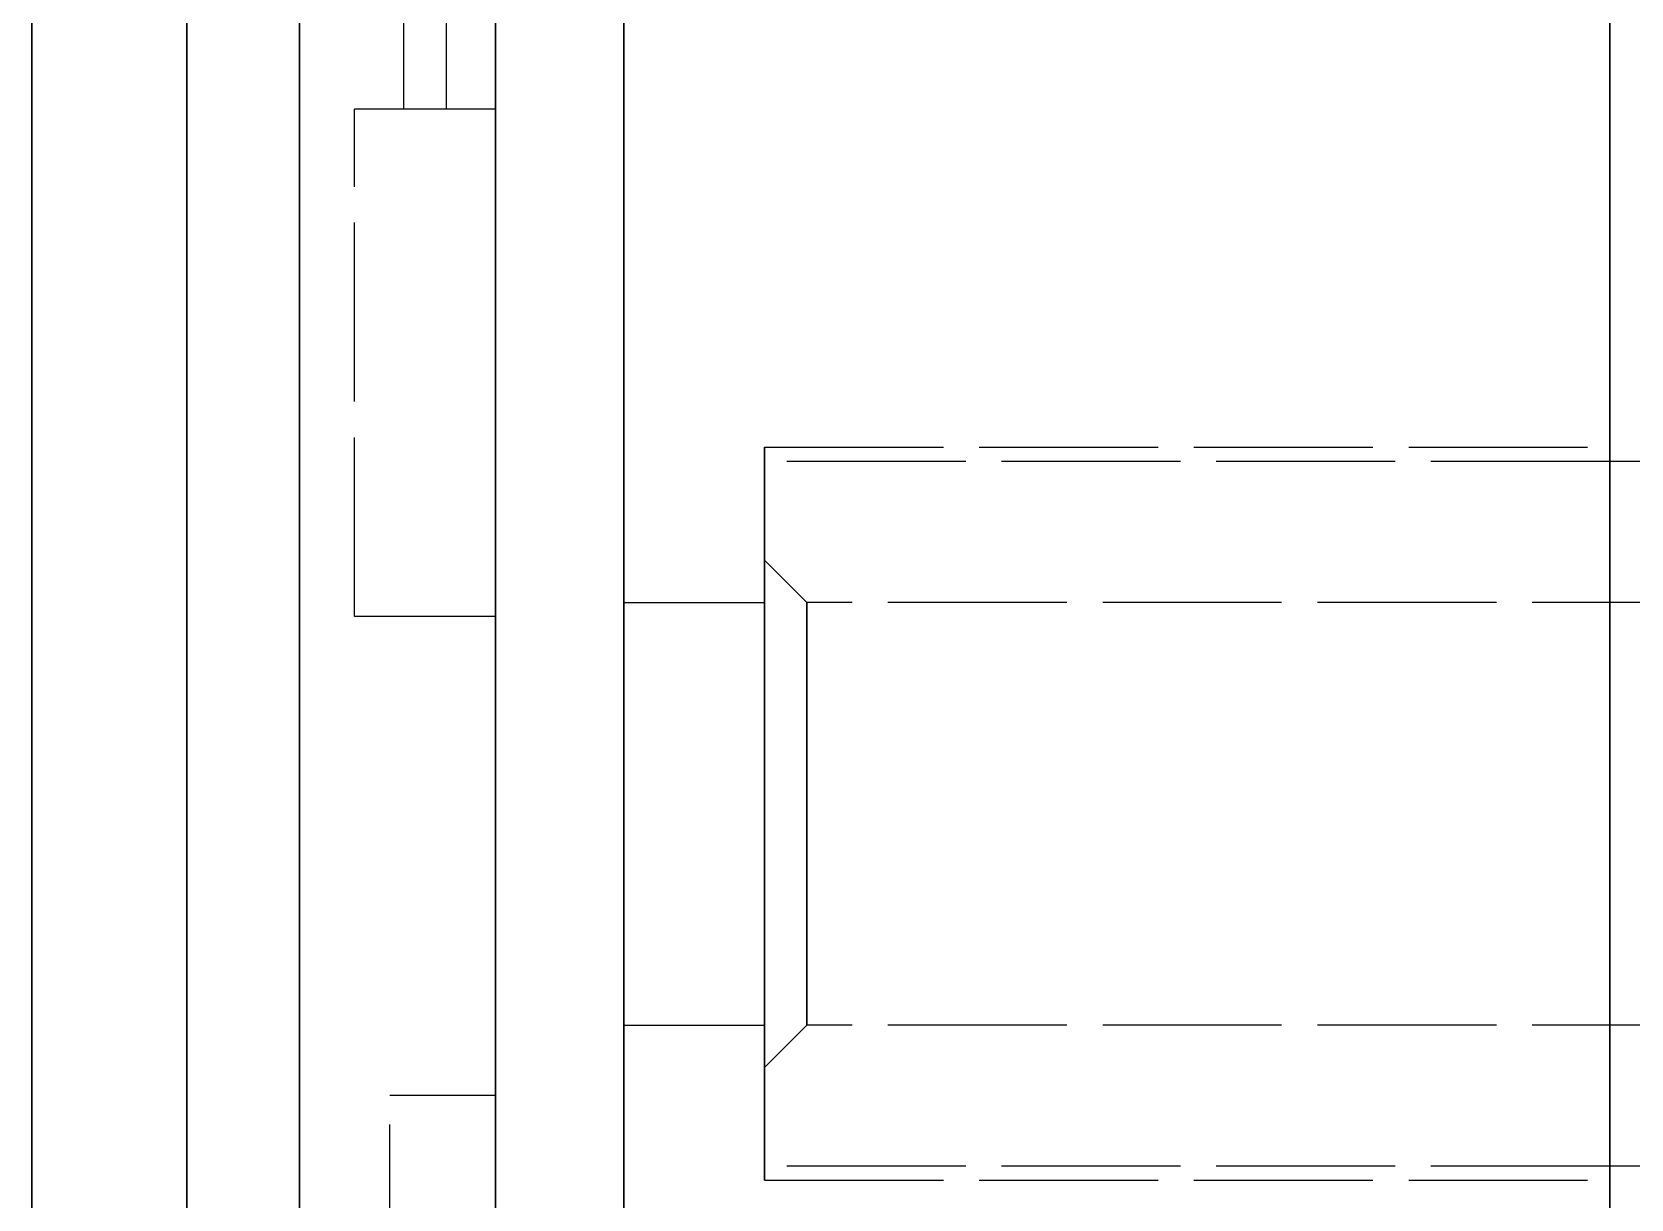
# Model space of a CAD drawing. Header units: millimetres. Extents: x -13 to 276, y -50 to 157.
# Drawn here: x 83.88 to 95.22, y 12.91 to 21.19 of the extents above; entities that cross this region are included whole.
import ezdxf

# ---------------------------------------------------------------- set-up
doc = ezdxf.new("R2010")
doc.units = ezdxf.units.MM
doc.linetypes.add('DASHED', pattern=[1.524, 1.27, -0.254])
doc.layers.add('HIDDEN', color=8, linetype='DASHED')
doc.layers.add('VISIBLE', color=7, linetype='CONTINUOUS')

msp = doc.modelspace()

# ---------------------------------------------------------------- linework, layer by layer
at = {"layer": 'HIDDEN'}
for points in [[(86.815, 28.185), (86.815, 20.645)], [(86.515, 20.645), (86.515, 27.885)], [(86.515, 20.645), (86.515, 27.885)], [(83.875, 21.49071), (83.875, 21.13643), (83.875, 20.78214), (83.875, 20.42786), (83.875, 20.07357), (83.875, 19.71929), (83.875, 19.365), (83.875, 19.01071), (83.875, 18.65643), (83.875, 18.30214), (83.875, 17.94786), (83.875, 17.59357), (83.875, 17.23929), (83.875, 16.885), (83.875, 16.53071), (83.875, 16.17643), (83.875, 15.82214), (83.875, 15.46786), (83.875, 15.11357), (83.875, 14.75929), (83.875, 14.405), (83.875, 14.05071), (83.875, 13.69643), (83.875, 13.34214), (83.875, 12.98786), (83.875, 12.63357)], [(95.075, 21.49071), (95.075, 21.13643), (95.075, 20.78214), (95.075, 20.42786), (95.075, 20.07357), (95.075, 19.71929), (95.075, 19.365), (95.075, 19.01071), (95.075, 18.65643), (95.075, 18.30214), (95.075, 17.94786), (95.075, 17.59357), (95.075, 17.23929), (95.075, 16.885), (95.075, 16.53071), (95.075, 16.17643), (95.075, 15.82214), (95.075, 15.46786), (95.075, 15.11357), (95.075, 14.75929), (95.075, 14.405), (95.075, 14.05071), (95.075, 13.69643), (95.075, 13.34214), (95.075, 12.98786), (95.075, 12.63357)], [(83.875, 21.37613), (83.875, 21.09102), (83.875, 20.80591), (83.875, 20.5208), (83.875, 20.23568), (83.875, 19.95057), (83.875, 19.66546), (83.875, 19.38035), (83.875, 19.09524), (83.875, 18.81013), (83.875, 18.52502), (83.875, 18.2399), (83.875, 17.95479), (83.875, 17.66968), (83.875, 17.38457), (83.875, 17.09946), (83.875, 16.81435), (83.875, 16.52924), (83.875, 16.24412), (83.875, 15.95901), (83.875, 15.6739), (83.875, 15.38879), (83.875, 15.10368), (83.875, 14.81857), (83.875, 14.53346), (83.875, 14.24834), (83.875, 13.96323), (83.875, 13.67812), (83.875, 13.39301), (83.875, 13.1079), (83.875, 12.82279)], [(83.875, 12.82279), (83.875, 13.1079), (83.875, 13.39301), (83.875, 13.67812), (83.875, 13.96323), (83.875, 14.24834), (83.875, 14.53346), (83.875, 14.81857), (83.875, 15.10368), (83.875, 15.38879), (83.875, 15.6739), (83.875, 15.95901), (83.875, 16.24412), (83.875, 16.52924), (83.875, 16.81435), (83.875, 17.09946), (83.875, 17.38457), (83.875, 17.66968), (83.875, 17.95479), (83.875, 18.2399), (83.875, 18.52502), (83.875, 18.81013), (83.875, 19.09524), (83.875, 19.38035), (83.875, 19.66546), (83.875, 19.95057), (83.875, 20.23568), (83.875, 20.5208), (83.875, 20.80591), (83.875, 21.09102), (83.875, 21.37613)], [(84.975, 21.41703), (84.975, 21.12918), (84.975, 20.84132), (84.975, 20.55347), (84.975, 20.26561), (84.975, 19.97776), (84.975, 19.6899), (84.975, 19.40205), (84.975, 19.11419), (84.975, 18.82634), (84.975, 18.53848), (84.975, 18.25063), (84.975, 17.96277), (84.975, 17.67492), (84.975, 17.38706), (84.975, 17.09921), (84.975, 16.81135), (84.975, 16.5235), (84.975, 16.23564), (84.975, 15.94779), (84.975, 15.65993), (84.975, 15.37208), (84.975, 15.08422), (84.975, 14.79636), (84.975, 14.50851), (84.975, 14.22065), (84.975, 13.9328), (84.975, 13.64494), (84.975, 13.35709), (84.975, 13.06923), (84.975, 12.78138)], [(84.975, 12.78138), (84.975, 13.06923), (84.975, 13.35709), (84.975, 13.64494), (84.975, 13.9328), (84.975, 14.22065), (84.975, 14.50851), (84.975, 14.79636), (84.975, 15.08422), (84.975, 15.37208), (84.975, 15.65993), (84.975, 15.94779), (84.975, 16.23564), (84.975, 16.5235), (84.975, 16.81135), (84.975, 17.09921), (84.975, 17.38706), (84.975, 17.67492), (84.975, 17.96277), (84.975, 18.25063), (84.975, 18.53848), (84.975, 18.82634), (84.975, 19.11419), (84.975, 19.40205), (84.975, 19.6899), (84.975, 19.97776), (84.975, 20.26561), (84.975, 20.55347), (84.975, 20.84132), (84.975, 21.12918), (84.975, 21.41703)], [(84.975, 21.37613), (84.975, 21.09102), (84.975, 20.80591), (84.975, 20.5208), (84.975, 20.23568), (84.975, 19.95057), (84.975, 19.66546), (84.975, 19.38035), (84.975, 19.09524), (84.975, 18.81013), (84.975, 18.52502), (84.975, 18.2399), (84.975, 17.95479), (84.975, 17.66968), (84.975, 17.38457), (84.975, 17.09946), (84.975, 16.81435), (84.975, 16.52924), (84.975, 16.24412), (84.975, 15.95901), (84.975, 15.6739), (84.975, 15.38879), (84.975, 15.10368), (84.975, 14.81857), (84.975, 14.53346), (84.975, 14.24834), (84.975, 13.96323), (84.975, 13.67812), (84.975, 13.39301), (84.975, 13.1079), (84.975, 12.82279)], [(84.975, 12.82279), (84.975, 13.1079), (84.975, 13.39301), (84.975, 13.67812), (84.975, 13.96323), (84.975, 14.24834), (84.975, 14.53346), (84.975, 14.81857), (84.975, 15.10368), (84.975, 15.38879), (84.975, 15.6739), (84.975, 15.95901), (84.975, 16.24412), (84.975, 16.52924), (84.975, 16.81435), (84.975, 17.09946), (84.975, 17.38457), (84.975, 17.66968), (84.975, 17.95479), (84.975, 18.2399), (84.975, 18.52502), (84.975, 18.81013), (84.975, 19.09524), (84.975, 19.38035), (84.975, 19.66546), (84.975, 19.95057), (84.975, 20.23568), (84.975, 20.5208), (84.975, 20.80591), (84.975, 21.09102), (84.975, 21.37613)], [(85.775, 21.41703), (85.775, 21.12918), (85.775, 20.84132), (85.775, 20.55347), (85.775, 20.26561), (85.775, 19.97776), (85.775, 19.6899), (85.775, 19.40205), (85.775, 19.11419), (85.775, 18.82634), (85.775, 18.53848), (85.775, 18.25063), (85.775, 17.96277), (85.775, 17.67492), (85.775, 17.38706), (85.775, 17.09921), (85.775, 16.81135), (85.775, 16.5235), (85.775, 16.23564), (85.775, 15.94779), (85.775, 15.65993), (85.775, 15.37208), (85.775, 15.08422), (85.775, 14.79636), (85.775, 14.50851), (85.775, 14.22065), (85.775, 13.9328), (85.775, 13.64494), (85.775, 13.35709), (85.775, 13.06923), (85.775, 12.78138)], [(85.775, 12.78138), (85.775, 13.06923), (85.775, 13.35709), (85.775, 13.64494), (85.775, 13.9328), (85.775, 14.22065), (85.775, 14.50851), (85.775, 14.79636), (85.775, 15.08422), (85.775, 15.37208), (85.775, 15.65993), (85.775, 15.94779), (85.775, 16.23564), (85.775, 16.5235), (85.775, 16.81135), (85.775, 17.09921), (85.775, 17.38706), (85.775, 17.67492), (85.775, 17.96277), (85.775, 18.25063), (85.775, 18.53848), (85.775, 18.82634), (85.775, 19.11419), (85.775, 19.40205), (85.775, 19.6899), (85.775, 19.97776), (85.775, 20.26561), (85.775, 20.55347), (85.775, 20.84132), (85.775, 21.12918), (85.775, 21.41703)], [(87.165, 21.42675), (87.165, 21.18071), (87.165, 20.93468), (87.165, 20.68865), (87.165, 20.44262), (87.165, 20.19659), (87.165, 19.95056), (87.165, 19.70452), (87.165, 19.45849), (87.165, 19.21246), (87.165, 18.96643), (87.165, 18.7204), (87.165, 18.47437), (87.165, 18.22833), (87.165, 17.9823), (87.165, 17.73627), (87.165, 17.49024), (87.165, 17.24421), (87.165, 16.99817), (87.165, 16.75214), (87.165, 16.50611), (87.165, 16.26008), (87.165, 16.01405), (87.165, 15.76802), (87.165, 15.52198), (87.165, 15.27595), (87.165, 15.02992), (87.165, 14.78389), (87.165, 14.53786), (87.165, 14.29183), (87.165, 14.04579), (87.165, 13.79976), (87.165, 13.55373), (87.165, 13.3077), (87.165, 13.06167), (87.165, 12.81563)], [(88.075, 21.42675), (88.075, 21.18071), (88.075, 20.93468), (88.075, 20.68865), (88.075, 20.44262), (88.075, 20.19659), (88.075, 19.95056), (88.075, 19.70452), (88.075, 19.45849), (88.075, 19.21246), (88.075, 18.96643), (88.075, 18.7204), (88.075, 18.47437), (88.075, 18.22833), (88.075, 17.9823), (88.075, 17.73627), (88.075, 17.49024), (88.075, 17.24421), (88.075, 16.99817), (88.075, 16.75214), (88.075, 16.50611), (88.075, 16.26008), (88.075, 16.01405), (88.075, 15.76802), (88.075, 15.52198), (88.075, 15.27595), (88.075, 15.02992), (88.075, 14.78389), (88.075, 14.53786), (88.075, 14.29183), (88.075, 14.04579), (88.075, 13.79976), (88.075, 13.55373), (88.075, 13.3077), (88.075, 13.06167), (88.075, 12.81563)], [(83.875, 15.645), (83.875, 15.80627), (83.875, 15.96754), (83.875, 16.12881), (83.875, 16.29008), (83.875, 16.45135), (83.875, 16.61262), (83.875, 16.77389), (83.875, 16.93516), (83.875, 17.09643), (83.875, 17.2577), (83.875, 17.41897), (83.875, 17.58024), (83.875, 17.74151), (83.875, 17.90278), (83.875, 18.06405), (83.875, 18.22532), (83.875, 18.38659), (83.875, 18.54786), (83.875, 18.70913), (83.875, 18.8704), (83.875, 19.03167), (83.875, 19.19294), (83.875, 19.35421), (83.875, 19.51548), (83.875, 19.67675), (83.875, 19.83802), (83.875, 19.99929), (83.875, 20.16056), (83.875, 20.32183), (83.875, 20.4831), (83.875, 20.64437), (83.875, 20.80563), (83.875, 20.9669), (83.875, 21.12817), (83.875, 21.28944)], [(83.875, 21.28944), (83.875, 20.9669), (83.875, 20.64437), (83.875, 20.32183), (83.875, 19.99929), (83.875, 19.67675), (83.875, 19.35421), (83.875, 19.03167), (83.875, 18.70913), (83.875, 18.38659), (83.875, 18.06405), (83.875, 17.74151), (83.875, 17.41897), (83.875, 17.09643), (83.875, 16.77389), (83.875, 16.45135), (83.875, 16.12881), (83.875, 15.80627), (83.875, 15.48373), (83.875, 15.16119), (83.875, 14.83865), (83.875, 14.51611), (83.875, 14.19357), (83.875, 13.87103), (83.875, 13.54849), (83.875, 13.22595), (83.875, 12.90341)], [(85.775, 21.32357), (85.775, 21.07119), (85.775, 20.81881), (85.775, 20.56643), (85.775, 20.31405), (85.775, 20.06167), (85.775, 19.80929), (85.775, 19.5569), (85.775, 19.30452), (85.775, 19.05214), (85.775, 18.79976), (85.775, 18.54738), (85.775, 18.295), (85.775, 18.04262), (85.775, 17.79024), (85.775, 17.53786), (85.775, 17.28548), (85.775, 17.0331), (85.775, 16.78071), (85.775, 16.52833), (85.775, 16.27595), (85.775, 16.02357), (85.775, 15.77119), (85.775, 15.51881), (85.775, 15.26643), (85.775, 15.01405), (85.775, 14.76167), (85.775, 14.50929), (85.775, 14.2569), (85.775, 14.00452), (85.775, 13.75214), (85.775, 13.49976), (85.775, 13.24738), (85.775, 12.995), (85.775, 12.74262)], [(85.775, 15.645), (85.775, 15.80627), (85.775, 15.96754), (85.775, 16.12881), (85.775, 16.29008), (85.775, 16.45135), (85.775, 16.61262), (85.775, 16.77389), (85.775, 16.93516), (85.775, 17.09643), (85.775, 17.2577), (85.775, 17.41897), (85.775, 17.58024), (85.775, 17.74151), (85.775, 17.90278), (85.775, 18.06405), (85.775, 18.22532), (85.775, 18.38659), (85.775, 18.54786), (85.775, 18.70913), (85.775, 18.8704), (85.775, 19.03167), (85.775, 19.19294), (85.775, 19.35421), (85.775, 19.51548), (85.775, 19.67675), (85.775, 19.83802), (85.775, 19.99929), (85.775, 20.16056), (85.775, 20.32183), (85.775, 20.4831), (85.775, 20.64437), (85.775, 20.80563), (85.775, 20.9669), (85.775, 21.12817), (85.775, 21.28944)], [(85.775, 21.28944), (85.775, 20.9669), (85.775, 20.64437), (85.775, 20.32183), (85.775, 19.99929), (85.775, 19.67675), (85.775, 19.35421), (85.775, 19.03167), (85.775, 18.70913), (85.775, 18.38659), (85.775, 18.06405), (85.775, 17.74151), (85.775, 17.41897), (85.775, 17.09643), (85.775, 16.77389), (85.775, 16.45135), (85.775, 16.12881), (85.775, 15.80627), (85.775, 15.48373), (85.775, 15.16119), (85.775, 14.83865), (85.775, 14.51611), (85.775, 14.19357), (85.775, 13.87103), (85.775, 13.54849), (85.775, 13.22595), (85.775, 12.90341)], [(87.165, 15.645), (87.165, 15.76802), (87.165, 15.89103), (87.165, 16.01405), (87.165, 16.13706), (87.165, 16.26008), (87.165, 16.3831), (87.165, 16.50611), (87.165, 16.62913), (87.165, 16.75214), (87.165, 16.87516), (87.165, 16.99817), (87.165, 17.12119), (87.165, 17.24421), (87.165, 17.36722), (87.165, 17.49024), (87.165, 17.61325), (87.165, 17.73627), (87.165, 17.85929), (87.165, 17.9823), (87.165, 18.10532), (87.165, 18.22833), (87.165, 18.35135), (87.165, 18.47437), (87.165, 18.59738), (87.165, 18.7204), (87.165, 18.84341), (87.165, 18.96643), (87.165, 19.08944), (87.165, 19.21246), (87.165, 19.33548), (87.165, 19.45849), (87.165, 19.58151), (87.165, 19.70452), (87.165, 19.82754), (87.165, 19.95056), (87.165, 20.07357), (87.165, 20.19659), (87.165, 20.3196), (87.165, 20.44262), (87.165, 20.56563), (87.165, 20.68865), (87.165, 20.81167), (87.165, 20.93468), (87.165, 21.0577), (87.165, 21.18071), (87.165, 21.30373)], [(88.075, 21.32357), (88.075, 21.07119), (88.075, 20.81881), (88.075, 20.56643), (88.075, 20.31405), (88.075, 20.06167), (88.075, 19.80929), (88.075, 19.5569), (88.075, 19.30452), (88.075, 19.05214), (88.075, 18.79976), (88.075, 18.54738), (88.075, 18.295), (88.075, 18.04262), (88.075, 17.79024), (88.075, 17.53786), (88.075, 17.28548), (88.075, 17.0331), (88.075, 16.78071), (88.075, 16.52833), (88.075, 16.27595), (88.075, 16.02357), (88.075, 15.77119), (88.075, 15.51881), (88.075, 15.26643), (88.075, 15.01405), (88.075, 14.76167), (88.075, 14.50929), (88.075, 14.2569), (88.075, 14.00452), (88.075, 13.75214), (88.075, 13.49976), (88.075, 13.24738), (88.075, 12.995), (88.075, 12.74262)], [(88.075, 15.645), (88.075, 15.76802), (88.075, 15.89103), (88.075, 16.01405), (88.075, 16.13706), (88.075, 16.26008), (88.075, 16.3831), (88.075, 16.50611), (88.075, 16.62913), (88.075, 16.75214), (88.075, 16.87516), (88.075, 16.99817), (88.075, 17.12119), (88.075, 17.24421), (88.075, 17.36722), (88.075, 17.49024), (88.075, 17.61325), (88.075, 17.73627), (88.075, 17.85929), (88.075, 17.9823), (88.075, 18.10532), (88.075, 18.22833), (88.075, 18.35135), (88.075, 18.47437), (88.075, 18.59738), (88.075, 18.7204), (88.075, 18.84341), (88.075, 18.96643), (88.075, 19.08944), (88.075, 19.21246), (88.075, 19.33548), (88.075, 19.45849), (88.075, 19.58151), (88.075, 19.70452), (88.075, 19.82754), (88.075, 19.95056), (88.075, 20.07357), (88.075, 20.19659), (88.075, 20.3196), (88.075, 20.44262), (88.075, 20.56563), (88.075, 20.68865), (88.075, 20.81167), (88.075, 20.93468), (88.075, 21.0577), (88.075, 21.18071), (88.075, 21.30373)], [(85.775, 15.645), (85.775, 15.77119), (85.775, 15.89738), (85.775, 16.02357), (85.775, 16.14976), (85.775, 16.27595), (85.775, 16.40214), (85.775, 16.52833), (85.775, 16.65452), (85.775, 16.78071), (85.775, 16.9069), (85.775, 17.0331), (85.775, 17.15929), (85.775, 17.28548), (85.775, 17.41167), (85.775, 17.53786), (85.775, 17.66405), (85.775, 17.79024), (85.775, 17.91643), (85.775, 18.04262), (85.775, 18.16881), (85.775, 18.295), (85.775, 18.42119), (85.775, 18.54738), (85.775, 18.67357), (85.775, 18.79976), (85.775, 18.92595), (85.775, 19.05214), (85.775, 19.17833), (85.775, 19.30452), (85.775, 19.43071), (85.775, 19.5569), (85.775, 19.6831), (85.775, 19.80929), (85.775, 19.93548), (85.775, 20.06167), (85.775, 20.18786), (85.775, 20.31405), (85.775, 20.44024), (85.775, 20.56643), (85.775, 20.69262), (85.775, 20.81881), (85.775, 20.945), (85.775, 21.07119), (85.775, 21.19738)], [(88.075, 15.645), (88.075, 15.77119), (88.075, 15.89738), (88.075, 16.02357), (88.075, 16.14976), (88.075, 16.27595), (88.075, 16.40214), (88.075, 16.52833), (88.075, 16.65452), (88.075, 16.78071), (88.075, 16.9069), (88.075, 17.0331), (88.075, 17.15929), (88.075, 17.28548), (88.075, 17.41167), (88.075, 17.53786), (88.075, 17.66405), (88.075, 17.79024), (88.075, 17.91643), (88.075, 18.04262), (88.075, 18.16881), (88.075, 18.295), (88.075, 18.42119), (88.075, 18.54738), (88.075, 18.67357), (88.075, 18.79976), (88.075, 18.92595), (88.075, 19.05214), (88.075, 19.17833), (88.075, 19.30452), (88.075, 19.43071), (88.075, 19.5569), (88.075, 19.6831), (88.075, 19.80929), (88.075, 19.93548), (88.075, 20.06167), (88.075, 20.18786), (88.075, 20.31405), (88.075, 20.44024), (88.075, 20.56643), (88.075, 20.69262), (88.075, 20.81881), (88.075, 20.945), (88.075, 21.07119), (88.075, 21.19738)], [(86.165, 17.045), (86.165, 20.645)], [(87.165, 20.645), (86.165, 20.645)], [(86.165, 17.045), (86.165, 20.645)], [(87.165, 20.645), (86.165, 20.645)], [(86.815, 20.645), (86.515, 20.645)], [(86.815, 20.645), (86.515, 20.645)], [(87.165, 17.045), (87.165, 20.645)], [(87.165, 17.045), (87.165, 20.645)], [(89.075, 15.645), (89.075, 15.68627), (89.075, 15.72754), (89.075, 15.76881), (89.075, 15.81008), (89.075, 15.85135), (89.075, 15.89262), (89.075, 15.93389), (89.075, 15.97516), (89.075, 16.01643), (89.075, 16.0577), (89.075, 16.09897), (89.075, 16.14024), (89.075, 16.18151), (89.075, 16.22278), (89.075, 16.26405), (89.075, 16.30532), (89.075, 16.34659), (89.075, 16.38786), (89.075, 16.42913), (89.075, 16.4704), (89.075, 16.51167), (89.075, 16.55294), (89.075, 16.59421), (89.075, 16.63548), (89.075, 16.67675), (89.075, 16.71802), (89.075, 16.75929), (89.075, 16.80056), (89.075, 16.84183), (89.075, 16.8831), (89.075, 16.92437), (89.075, 16.96563), (89.075, 17.0069), (89.075, 17.04817), (89.075, 17.08944), (89.075, 17.13071), (89.075, 17.17198), (89.075, 17.21325), (89.075, 17.25452), (89.075, 17.29579), (89.075, 17.33706), (89.075, 17.37833), (89.075, 17.4196), (89.075, 17.46087), (89.075, 17.50214), (89.075, 17.54341), (89.075, 17.58468), (89.075, 17.62595), (89.075, 17.66722), (89.075, 17.70849), (89.075, 17.74976), (89.075, 17.79103), (89.075, 17.8323), (89.075, 17.87357), (89.075, 17.91484), (89.075, 17.95611), (89.075, 17.99738), (89.075, 18.03865), (89.075, 18.07992), (89.075, 18.12119), (89.075, 18.16246), (89.075, 18.20373), (89.075, 18.245)], [(89.075, 18.245), (89.075, 18.16246), (89.075, 18.07992), (89.075, 17.99738), (89.075, 17.91484), (89.075, 17.8323), (89.075, 17.74976), (89.075, 17.66722), (89.075, 17.58468), (89.075, 17.50214), (89.075, 17.4196), (89.075, 17.33706), (89.075, 17.25452), (89.075, 17.17198), (89.075, 17.08944), (89.075, 17.0069), (89.075, 16.92437), (89.075, 16.84183), (89.075, 16.75929), (89.075, 16.67675), (89.075, 16.59421), (89.075, 16.51167), (89.075, 16.42913), (89.075, 16.34659), (89.075, 16.26405), (89.075, 16.18151), (89.075, 16.09897), (89.075, 16.01643), (89.075, 15.93389), (89.075, 15.85135), (89.075, 15.76881), (89.075, 15.68627), (89.075, 15.60373), (89.075, 15.52119), (89.075, 15.43865), (89.075, 15.35611), (89.075, 15.27357), (89.075, 15.19103), (89.075, 15.10849), (89.075, 15.02595), (89.075, 14.94341), (89.075, 14.86087), (89.075, 14.77833), (89.075, 14.69579), (89.075, 14.61325), (89.075, 14.53071), (89.075, 14.44817), (89.075, 14.36563), (89.075, 14.2831), (89.075, 14.20056), (89.075, 14.11802), (89.075, 14.03548), (89.075, 13.95294), (89.075, 13.8704), (89.075, 13.78786), (89.075, 13.70532), (89.075, 13.62278), (89.075, 13.54024), (89.075, 13.4577), (89.075, 13.37516), (89.075, 13.29262), (89.075, 13.21008), (89.075, 13.12754), (89.075, 13.045)], [(89.075, 18.245), (95.075, 18.245)], [(95.075, 15.645), (95.075, 15.68627), (95.075, 15.72754), (95.075, 15.76881), (95.075, 15.81008), (95.075, 15.85135), (95.075, 15.89262), (95.075, 15.93389), (95.075, 15.97516), (95.075, 16.01643), (95.075, 16.0577), (95.075, 16.09897), (95.075, 16.14024), (95.075, 16.18151), (95.075, 16.22278), (95.075, 16.26405), (95.075, 16.30532), (95.075, 16.34659), (95.075, 16.38786), (95.075, 16.42913), (95.075, 16.4704), (95.075, 16.51167), (95.075, 16.55294), (95.075, 16.59421), (95.075, 16.63548), (95.075, 16.67675), (95.075, 16.71802), (95.075, 16.75929), (95.075, 16.80056), (95.075, 16.84183), (95.075, 16.8831), (95.075, 16.92437), (95.075, 16.96563), (95.075, 17.0069), (95.075, 17.04817), (95.075, 17.08944), (95.075, 17.13071), (95.075, 17.17198), (95.075, 17.21325), (95.075, 17.25452), (95.075, 17.29579), (95.075, 17.33706), (95.075, 17.37833), (95.075, 17.4196), (95.075, 17.46087), (95.075, 17.50214), (95.075, 17.54341), (95.075, 17.58468), (95.075, 17.62595), (95.075, 17.66722), (95.075, 17.70849), (95.075, 17.74976), (95.075, 17.79103), (95.075, 17.8323), (95.075, 17.87357), (95.075, 17.91484), (95.075, 17.95611), (95.075, 17.99738), (95.075, 18.03865), (95.075, 18.07992), (95.075, 18.12119), (95.075, 18.16246), (95.075, 18.20373), (95.075, 18.245)], [(95.075, 18.245), (95.075, 18.16246), (95.075, 18.07992), (95.075, 17.99738), (95.075, 17.91484), (95.075, 17.8323), (95.075, 17.74976), (95.075, 17.66722), (95.075, 17.58468), (95.075, 17.50214), (95.075, 17.4196), (95.075, 17.33706), (95.075, 17.25452), (95.075, 17.17198), (95.075, 17.08944), (95.075, 17.0069), (95.075, 16.92437), (95.075, 16.84183), (95.075, 16.75929), (95.075, 16.67675), (95.075, 16.59421), (95.075, 16.51167), (95.075, 16.42913), (95.075, 16.34659), (95.075, 16.26405), (95.075, 16.18151), (95.075, 16.09897), (95.075, 16.01643), (95.075, 15.93389), (95.075, 15.85135), (95.075, 15.76881), (95.075, 15.68627), (95.075, 15.60373), (95.075, 15.52119), (95.075, 15.43865), (95.075, 15.35611), (95.075, 15.27357), (95.075, 15.19103), (95.075, 15.10849), (95.075, 15.02595), (95.075, 14.94341), (95.075, 14.86087), (95.075, 14.77833), (95.075, 14.69579), (95.075, 14.61325), (95.075, 14.53071), (95.075, 14.44817), (95.075, 14.36563), (95.075, 14.2831), (95.075, 14.20056), (95.075, 14.11802), (95.075, 14.03548), (95.075, 13.95294), (95.075, 13.8704), (95.075, 13.78786), (95.075, 13.70532), (95.075, 13.62278), (95.075, 13.54024), (95.075, 13.4577), (95.075, 13.37516), (95.075, 13.29262), (95.075, 13.21008), (95.075, 13.12754), (95.075, 13.045)], [(89.075, 15.645), (89.075, 15.68468), (89.075, 15.72437), (89.075, 15.76405), (89.075, 15.80373), (89.075, 15.84341), (89.075, 15.8831), (89.075, 15.92278), (89.075, 15.96246), (89.075, 16.00214), (89.075, 16.04183), (89.075, 16.08151), (89.075, 16.12119), (89.075, 16.16087), (89.075, 16.20056), (89.075, 16.24024), (89.075, 16.27992), (89.075, 16.3196), (89.075, 16.35929), (89.075, 16.39897), (89.075, 16.43865), (89.075, 16.47833), (89.075, 16.51802), (89.075, 16.5577), (89.075, 16.59738), (89.075, 16.63706), (89.075, 16.67675), (89.075, 16.71643), (89.075, 16.75611), (89.075, 16.79579), (89.075, 16.83548), (89.075, 16.87516), (89.075, 16.91484), (89.075, 16.95452), (89.075, 16.99421), (89.075, 17.03389), (89.075, 17.07357), (89.075, 17.11325), (89.075, 17.15294), (89.075, 17.19262), (89.075, 17.2323), (89.075, 17.27198), (89.075, 17.31167), (89.075, 17.35135), (89.075, 17.39103), (89.075, 17.43071), (89.075, 17.4704), (89.075, 17.51008), (89.075, 17.54976), (89.075, 17.58944), (89.075, 17.62913), (89.075, 17.66881), (89.075, 17.70849), (89.075, 17.74817), (89.075, 17.78786), (89.075, 17.82754), (89.075, 17.86722), (89.075, 17.9069), (89.075, 17.94659), (89.075, 17.98627), (89.075, 18.02595), (89.075, 18.06563), (89.075, 18.10532), (89.075, 18.145)], [(89.075, 18.145), (89.075, 18.06563), (89.075, 17.98627), (89.075, 17.9069), (89.075, 17.82754), (89.075, 17.74817), (89.075, 17.66881), (89.075, 17.58944), (89.075, 17.51008), (89.075, 17.43071), (89.075, 17.35135), (89.075, 17.27198), (89.075, 17.19262), (89.075, 17.11325), (89.075, 17.03389), (89.075, 16.95452), (89.075, 16.87516), (89.075, 16.79579), (89.075, 16.71643), (89.075, 16.63706), (89.075, 16.5577), (89.075, 16.47833), (89.075, 16.39897), (89.075, 16.3196), (89.075, 16.24024), (89.075, 16.16087), (89.075, 16.08151), (89.075, 16.00214), (89.075, 15.92278), (89.075, 15.84341), (89.075, 15.76405), (89.075, 15.68468), (89.075, 15.60532), (89.075, 15.52595), (89.075, 15.44659), (89.075, 15.36722), (89.075, 15.28786), (89.075, 15.20849), (89.075, 15.12913), (89.075, 15.04976), (89.075, 14.9704), (89.075, 14.89103), (89.075, 14.81167), (89.075, 14.7323), (89.075, 14.65294), (89.075, 14.57357), (89.075, 14.49421), (89.075, 14.41484), (89.075, 14.33548), (89.075, 14.25611), (89.075, 14.17675), (89.075, 14.09738), (89.075, 14.01802), (89.075, 13.93865), (89.075, 13.85929), (89.075, 13.77992), (89.075, 13.70056), (89.075, 13.62119), (89.075, 13.54183), (89.075, 13.46246), (89.075, 13.3831), (89.075, 13.30373), (89.075, 13.22437), (89.075, 13.145)], [(95.075, 18.145), (89.075, 18.145)], [(89.075, 15.645), (89.075, 15.67357), (89.075, 15.70214), (89.075, 15.73071), (89.075, 15.75929), (89.075, 15.78786), (89.075, 15.81643), (89.075, 15.845), (89.075, 15.87357), (89.075, 15.90214), (89.075, 15.93071), (89.075, 15.95929), (89.075, 15.98786), (89.075, 16.01643), (89.075, 16.045), (89.075, 16.07357), (89.075, 16.10214), (89.075, 16.13071), (89.075, 16.15929), (89.075, 16.18786), (89.075, 16.21643), (89.075, 16.245), (89.075, 16.27357), (89.075, 16.30214), (89.075, 16.33071), (89.075, 16.35929), (89.075, 16.38786), (89.075, 16.41643), (89.075, 16.445), (89.075, 16.47357), (89.075, 16.50214), (89.075, 16.53071), (89.075, 16.55929), (89.075, 16.58786), (89.075, 16.61643), (89.075, 16.645), (89.075, 16.67357), (89.075, 16.70214), (89.075, 16.73071), (89.075, 16.75929), (89.075, 16.78786), (89.075, 16.81643), (89.075, 16.845), (89.075, 16.87357), (89.075, 16.90214), (89.075, 16.93071), (89.075, 16.95929), (89.075, 16.98786), (89.075, 17.01643), (89.075, 17.045), (89.075, 17.07357), (89.075, 17.10214), (89.075, 17.13071), (89.075, 17.15929), (89.075, 17.18786), (89.075, 17.21643), (89.075, 17.245), (89.075, 17.27357), (89.075, 17.30214), (89.075, 17.33071), (89.075, 17.35929), (89.075, 17.38786), (89.075, 17.41643), (89.075, 17.445)], [(89.075, 17.445), (89.075, 17.38786), (89.075, 17.33071), (89.075, 17.27357), (89.075, 17.21643), (89.075, 17.15929), (89.075, 17.10214), (89.075, 17.045), (89.075, 16.98786), (89.075, 16.93071), (89.075, 16.87357), (89.075, 16.81643), (89.075, 16.75929), (89.075, 16.70214), (89.075, 16.645), (89.075, 16.58786), (89.075, 16.53071), (89.075, 16.47357), (89.075, 16.41643), (89.075, 16.35929), (89.075, 16.30214), (89.075, 16.245), (89.075, 16.18786), (89.075, 16.13071), (89.075, 16.07357), (89.075, 16.01643), (89.075, 15.95929), (89.075, 15.90214), (89.075, 15.845), (89.075, 15.78786), (89.075, 15.73071), (89.075, 15.67357), (89.075, 15.61643), (89.075, 15.55929), (89.075, 15.50214), (89.075, 15.445), (89.075, 15.38786), (89.075, 15.33071), (89.075, 15.27357), (89.075, 15.21643), (89.075, 15.15929), (89.075, 15.10214), (89.075, 15.045), (89.075, 14.98786), (89.075, 14.93071), (89.075, 14.87357), (89.075, 14.81643), (89.075, 14.75929), (89.075, 14.70214), (89.075, 14.645), (89.075, 14.58786), (89.075, 14.53071), (89.075, 14.47357), (89.075, 14.41643), (89.075, 14.35929), (89.075, 14.30214), (89.075, 14.245), (89.075, 14.18786), (89.075, 14.13071), (89.075, 14.07357), (89.075, 14.01643), (89.075, 13.95929), (89.075, 13.90214), (89.075, 13.845)], [(89.375, 17.145), (89.075, 17.445)], [(88.075, 15.645), (88.075, 15.66881), (88.075, 15.69262), (88.075, 15.71643), (88.075, 15.74024), (88.075, 15.76405), (88.075, 15.78786), (88.075, 15.81167), (88.075, 15.83548), (88.075, 15.85929), (88.075, 15.8831), (88.075, 15.9069), (88.075, 15.93071), (88.075, 15.95452), (88.075, 15.97833), (88.075, 16.00214), (88.075, 16.02595), (88.075, 16.04976), (88.075, 16.07357), (88.075, 16.09738), (88.075, 16.12119), (88.075, 16.145), (88.075, 16.16881), (88.075, 16.19262), (88.075, 16.21643), (88.075, 16.24024), (88.075, 16.26405), (88.075, 16.28786), (88.075, 16.31167), (88.075, 16.33548), (88.075, 16.35929), (88.075, 16.3831), (88.075, 16.4069), (88.075, 16.43071), (88.075, 16.45452), (88.075, 16.47833), (88.075, 16.50214), (88.075, 16.52595), (88.075, 16.54976), (88.075, 16.57357), (88.075, 16.59738), (88.075, 16.62119), (88.075, 16.645), (88.075, 16.66881), (88.075, 16.69262), (88.075, 16.71643), (88.075, 16.74024), (88.075, 16.76405), (88.075, 16.78786), (88.075, 16.81167), (88.075, 16.83548), (88.075, 16.85929), (88.075, 16.8831), (88.075, 16.9069), (88.075, 16.93071), (88.075, 16.95452), (88.075, 16.97833), (88.075, 17.00214), (88.075, 17.02595), (88.075, 17.04976), (88.075, 17.07357), (88.075, 17.09738), (88.075, 17.12119), (88.075, 17.145)], [(88.075, 17.145), (88.075, 17.09738), (88.075, 17.04976), (88.075, 17.00214), (88.075, 16.95452), (88.075, 16.9069), (88.075, 16.85929), (88.075, 16.81167), (88.075, 16.76405), (88.075, 16.71643), (88.075, 16.66881), (88.075, 16.62119), (88.075, 16.57357), (88.075, 16.52595), (88.075, 16.47833), (88.075, 16.43071), (88.075, 16.3831), (88.075, 16.33548), (88.075, 16.28786), (88.075, 16.24024), (88.075, 16.19262), (88.075, 16.145), (88.075, 16.09738), (88.075, 16.04976), (88.075, 16.00214), (88.075, 15.95452), (88.075, 15.9069), (88.075, 15.85929), (88.075, 15.81167), (88.075, 15.76405), (88.075, 15.71643), (88.075, 15.66881), (88.075, 15.62119), (88.075, 15.57357), (88.075, 15.52595), (88.075, 15.47833), (88.075, 15.43071), (88.075, 15.3831), (88.075, 15.33548), (88.075, 15.28786), (88.075, 15.24024), (88.075, 15.19262), (88.075, 15.145), (88.075, 15.09738), (88.075, 15.04976), (88.075, 15.00214), (88.075, 14.95452), (88.075, 14.9069), (88.075, 14.85929), (88.075, 14.81167), (88.075, 14.76405), (88.075, 14.71643), (88.075, 14.66881), (88.075, 14.62119), (88.075, 14.57357), (88.075, 14.52595), (88.075, 14.47833), (88.075, 14.43071), (88.075, 14.3831), (88.075, 14.33548), (88.075, 14.28786), (88.075, 14.24024), (88.075, 14.19262), (88.075, 14.145)], [(88.075, 17.145), (89.075, 17.145)], [(89.075, 15.645), (89.075, 15.66881), (89.075, 15.69262), (89.075, 15.71643), (89.075, 15.74024), (89.075, 15.76405), (89.075, 15.78786), (89.075, 15.81167), (89.075, 15.83548), (89.075, 15.85929), (89.075, 15.8831), (89.075, 15.9069), (89.075, 15.93071), (89.075, 15.95452), (89.075, 15.97833), (89.075, 16.00214), (89.075, 16.02595), (89.075, 16.04976), (89.075, 16.07357), (89.075, 16.09738), (89.075, 16.12119), (89.075, 16.145), (89.075, 16.16881), (89.075, 16.19262), (89.075, 16.21643), (89.075, 16.24024), (89.075, 16.26405), (89.075, 16.28786), (89.075, 16.31167), (89.075, 16.33548), (89.075, 16.35929), (89.075, 16.3831), (89.075, 16.4069), (89.075, 16.43071), (89.075, 16.45452), (89.075, 16.47833), (89.075, 16.50214), (89.075, 16.52595), (89.075, 16.54976), (89.075, 16.57357), (89.075, 16.59738), (89.075, 16.62119), (89.075, 16.645), (89.075, 16.66881), (89.075, 16.69262), (89.075, 16.71643), (89.075, 16.74024), (89.075, 16.76405), (89.075, 16.78786), (89.075, 16.81167), (89.075, 16.83548), (89.075, 16.85929), (89.075, 16.8831), (89.075, 16.9069), (89.075, 16.93071), (89.075, 16.95452), (89.075, 16.97833), (89.075, 17.00214), (89.075, 17.02595), (89.075, 17.04976), (89.075, 17.07357), (89.075, 17.09738), (89.075, 17.12119), (89.075, 17.145)], [(89.075, 17.145), (89.075, 17.09738), (89.075, 17.04976), (89.075, 17.00214), (89.075, 16.95452), (89.075, 16.9069), (89.075, 16.85929), (89.075, 16.81167), (89.075, 16.76405), (89.075, 16.71643), (89.075, 16.66881), (89.075, 16.62119), (89.075, 16.57357), (89.075, 16.52595), (89.075, 16.47833), (89.075, 16.43071), (89.075, 16.3831), (89.075, 16.33548), (89.075, 16.28786), (89.075, 16.24024), (89.075, 16.19262), (89.075, 16.145), (89.075, 16.09738), (89.075, 16.04976), (89.075, 16.00214), (89.075, 15.95452), (89.075, 15.9069), (89.075, 15.85929), (89.075, 15.81167), (89.075, 15.76405), (89.075, 15.71643), (89.075, 15.66881), (89.075, 15.62119), (89.075, 15.57357), (89.075, 15.52595), (89.075, 15.47833), (89.075, 15.43071), (89.075, 15.3831), (89.075, 15.33548), (89.075, 15.28786), (89.075, 15.24024), (89.075, 15.19262), (89.075, 15.145), (89.075, 15.09738), (89.075, 15.04976), (89.075, 15.00214), (89.075, 14.95452), (89.075, 14.9069), (89.075, 14.85929), (89.075, 14.81167), (89.075, 14.76405), (89.075, 14.71643), (89.075, 14.66881), (89.075, 14.62119), (89.075, 14.57357), (89.075, 14.52595), (89.075, 14.47833), (89.075, 14.43071), (89.075, 14.3831), (89.075, 14.33548), (89.075, 14.28786), (89.075, 14.24024), (89.075, 14.19262), (89.075, 14.145)], [(89.375, 15.645), (89.375, 15.66881), (89.375, 15.69262), (89.375, 15.71643), (89.375, 15.74024), (89.375, 15.76405), (89.375, 15.78786), (89.375, 15.81167), (89.375, 15.83548), (89.375, 15.85929), (89.375, 15.8831), (89.375, 15.9069), (89.375, 15.93071), (89.375, 15.95452), (89.375, 15.97833), (89.375, 16.00214), (89.375, 16.02595), (89.375, 16.04976), (89.375, 16.07357), (89.375, 16.09738), (89.375, 16.12119), (89.375, 16.145), (89.375, 16.16881), (89.375, 16.19262), (89.375, 16.21643), (89.375, 16.24024), (89.375, 16.26405), (89.375, 16.28786), (89.375, 16.31167), (89.375, 16.33548), (89.375, 16.35929), (89.375, 16.3831), (89.375, 16.4069), (89.375, 16.43071), (89.375, 16.45452), (89.375, 16.47833), (89.375, 16.50214), (89.375, 16.52595), (89.375, 16.54976), (89.375, 16.57357), (89.375, 16.59738), (89.375, 16.62119), (89.375, 16.645), (89.375, 16.66881), (89.375, 16.69262), (89.375, 16.71643), (89.375, 16.74024), (89.375, 16.76405), (89.375, 16.78786), (89.375, 16.81167), (89.375, 16.83548), (89.375, 16.85929), (89.375, 16.8831), (89.375, 16.9069), (89.375, 16.93071), (89.375, 16.95452), (89.375, 16.97833), (89.375, 17.00214), (89.375, 17.02595), (89.375, 17.04976), (89.375, 17.07357), (89.375, 17.09738), (89.375, 17.12119), (89.375, 17.145)], [(89.375, 17.145), (89.375, 17.09738), (89.375, 17.04976), (89.375, 17.00214), (89.375, 16.95452), (89.375, 16.9069), (89.375, 16.85929), (89.375, 16.81167), (89.375, 16.76405), (89.375, 16.71643), (89.375, 16.66881), (89.375, 16.62119), (89.375, 16.57357), (89.375, 16.52595), (89.375, 16.47833), (89.375, 16.43071), (89.375, 16.3831), (89.375, 16.33548), (89.375, 16.28786), (89.375, 16.24024), (89.375, 16.19262), (89.375, 16.145), (89.375, 16.09738), (89.375, 16.04976), (89.375, 16.00214), (89.375, 15.95452), (89.375, 15.9069), (89.375, 15.85929), (89.375, 15.81167), (89.375, 15.76405), (89.375, 15.71643), (89.375, 15.66881), (89.375, 15.62119), (89.375, 15.57357), (89.375, 15.52595), (89.375, 15.47833), (89.375, 15.43071), (89.375, 15.3831), (89.375, 15.33548), (89.375, 15.28786), (89.375, 15.24024), (89.375, 15.19262), (89.375, 15.145), (89.375, 15.09738), (89.375, 15.04976), (89.375, 15.00214), (89.375, 14.95452), (89.375, 14.9069), (89.375, 14.85929), (89.375, 14.81167), (89.375, 14.76405), (89.375, 14.71643), (89.375, 14.66881), (89.375, 14.62119), (89.375, 14.57357), (89.375, 14.52595), (89.375, 14.47833), (89.375, 14.43071), (89.375, 14.3831), (89.375, 14.33548), (89.375, 14.28786), (89.375, 14.24024), (89.375, 14.19262), (89.375, 14.145)], [(146.085, 17.145), (89.375, 17.145)], [(87.165, 17.045), (86.165, 17.045)], [(87.165, 17.045), (86.165, 17.045)], [(83.875, 12.90341), (83.875, 13.06468), (83.875, 13.22595), (83.875, 13.38722), (83.875, 13.54849), (83.875, 13.70976), (83.875, 13.87103), (83.875, 14.0323), (83.875, 14.19357), (83.875, 14.35484), (83.875, 14.51611), (83.875, 14.67738), (83.875, 14.83865), (83.875, 14.99992), (83.875, 15.16119), (83.875, 15.32246), (83.875, 15.48373), (83.875, 15.645)], [(85.775, 12.90341), (85.775, 13.06468), (85.775, 13.22595), (85.775, 13.38722), (85.775, 13.54849), (85.775, 13.70976), (85.775, 13.87103), (85.775, 14.0323), (85.775, 14.19357), (85.775, 14.35484), (85.775, 14.51611), (85.775, 14.67738), (85.775, 14.83865), (85.775, 14.99992), (85.775, 15.16119), (85.775, 15.32246), (85.775, 15.48373), (85.775, 15.645)], [(85.775, 12.86881), (85.775, 12.995), (85.775, 13.12119), (85.775, 13.24738), (85.775, 13.37357), (85.775, 13.49976), (85.775, 13.62595), (85.775, 13.75214), (85.775, 13.87833), (85.775, 14.00452), (85.775, 14.13071), (85.775, 14.2569), (85.775, 14.3831), (85.775, 14.50929), (85.775, 14.63548), (85.775, 14.76167), (85.775, 14.88786), (85.775, 15.01405), (85.775, 15.14024), (85.775, 15.26643), (85.775, 15.39262), (85.775, 15.51881), (85.775, 15.645)], [(87.165, 12.81563), (87.165, 12.93865), (87.165, 13.06167), (87.165, 13.18468), (87.165, 13.3077), (87.165, 13.43071), (87.165, 13.55373), (87.165, 13.67675), (87.165, 13.79976), (87.165, 13.92278), (87.165, 14.04579), (87.165, 14.16881), (87.165, 14.29183), (87.165, 14.41484), (87.165, 14.53786), (87.165, 14.66087), (87.165, 14.78389), (87.165, 14.9069), (87.165, 15.02992), (87.165, 15.15294), (87.165, 15.27595), (87.165, 15.39897), (87.165, 15.52198), (87.165, 15.645)], [(88.075, 12.86881), (88.075, 12.995), (88.075, 13.12119), (88.075, 13.24738), (88.075, 13.37357), (88.075, 13.49976), (88.075, 13.62595), (88.075, 13.75214), (88.075, 13.87833), (88.075, 14.00452), (88.075, 14.13071), (88.075, 14.2569), (88.075, 14.3831), (88.075, 14.50929), (88.075, 14.63548), (88.075, 14.76167), (88.075, 14.88786), (88.075, 15.01405), (88.075, 15.14024), (88.075, 15.26643), (88.075, 15.39262), (88.075, 15.51881), (88.075, 15.645)], [(88.075, 14.145), (88.075, 14.16881), (88.075, 14.19262), (88.075, 14.21643), (88.075, 14.24024), (88.075, 14.26405), (88.075, 14.28786), (88.075, 14.31167), (88.075, 14.33548), (88.075, 14.35929), (88.075, 14.3831), (88.075, 14.4069), (88.075, 14.43071), (88.075, 14.45452), (88.075, 14.47833), (88.075, 14.50214), (88.075, 14.52595), (88.075, 14.54976), (88.075, 14.57357), (88.075, 14.59738), (88.075, 14.62119), (88.075, 14.645), (88.075, 14.66881), (88.075, 14.69262), (88.075, 14.71643), (88.075, 14.74024), (88.075, 14.76405), (88.075, 14.78786), (88.075, 14.81167), (88.075, 14.83548), (88.075, 14.85929), (88.075, 14.8831), (88.075, 14.9069), (88.075, 14.93071), (88.075, 14.95452), (88.075, 14.97833), (88.075, 15.00214), (88.075, 15.02595), (88.075, 15.04976), (88.075, 15.07357), (88.075, 15.09738), (88.075, 15.12119), (88.075, 15.145), (88.075, 15.16881), (88.075, 15.19262), (88.075, 15.21643), (88.075, 15.24024), (88.075, 15.26405), (88.075, 15.28786), (88.075, 15.31167), (88.075, 15.33548), (88.075, 15.35929), (88.075, 15.3831), (88.075, 15.4069), (88.075, 15.43071), (88.075, 15.45452), (88.075, 15.47833), (88.075, 15.50214), (88.075, 15.52595), (88.075, 15.54976), (88.075, 15.57357), (88.075, 15.59738), (88.075, 15.62119), (88.075, 15.645)], [(88.075, 12.81563), (88.075, 12.93865), (88.075, 13.06167), (88.075, 13.18468), (88.075, 13.3077), (88.075, 13.43071), (88.075, 13.55373), (88.075, 13.67675), (88.075, 13.79976), (88.075, 13.92278), (88.075, 14.04579), (88.075, 14.16881), (88.075, 14.29183), (88.075, 14.41484), (88.075, 14.53786), (88.075, 14.66087), (88.075, 14.78389), (88.075, 14.9069), (88.075, 15.02992), (88.075, 15.15294), (88.075, 15.27595), (88.075, 15.39897), (88.075, 15.52198), (88.075, 15.645)], [(89.075, 13.845), (89.075, 13.87357), (89.075, 13.90214), (89.075, 13.93071), (89.075, 13.95929), (89.075, 13.98786), (89.075, 14.01643), (89.075, 14.045), (89.075, 14.07357), (89.075, 14.10214), (89.075, 14.13071), (89.075, 14.15929), (89.075, 14.18786), (89.075, 14.21643), (89.075, 14.245), (89.075, 14.27357), (89.075, 14.30214), (89.075, 14.33071), (89.075, 14.35929), (89.075, 14.38786), (89.075, 14.41643), (89.075, 14.445), (89.075, 14.47357), (89.075, 14.50214), (89.075, 14.53071), (89.075, 14.55929), (89.075, 14.58786), (89.075, 14.61643), (89.075, 14.645), (89.075, 14.67357), (89.075, 14.70214), (89.075, 14.73071), (89.075, 14.75929), (89.075, 14.78786), (89.075, 14.81643), (89.075, 14.845), (89.075, 14.87357), (89.075, 14.90214), (89.075, 14.93071), (89.075, 14.95929), (89.075, 14.98786), (89.075, 15.01643), (89.075, 15.045), (89.075, 15.07357), (89.075, 15.10214), (89.075, 15.13071), (89.075, 15.15929), (89.075, 15.18786), (89.075, 15.21643), (89.075, 15.245), (89.075, 15.27357), (89.075, 15.30214), (89.075, 15.33071), (89.075, 15.35929), (89.075, 15.38786), (89.075, 15.41643), (89.075, 15.445), (89.075, 15.47357), (89.075, 15.50214), (89.075, 15.53071), (89.075, 15.55929), (89.075, 15.58786), (89.075, 15.61643), (89.075, 15.645)], [(89.075, 13.145), (89.075, 13.18468), (89.075, 13.22437), (89.075, 13.26405), (89.075, 13.30373), (89.075, 13.34341), (89.075, 13.3831), (89.075, 13.42278), (89.075, 13.46246), (89.075, 13.50214), (89.075, 13.54183), (89.075, 13.58151), (89.075, 13.62119), (89.075, 13.66087), (89.075, 13.70056), (89.075, 13.74024), (89.075, 13.77992), (89.075, 13.8196), (89.075, 13.85929), (89.075, 13.89897), (89.075, 13.93865), (89.075, 13.97833), (89.075, 14.01802), (89.075, 14.0577), (89.075, 14.09738), (89.075, 14.13706), (89.075, 14.17675), (89.075, 14.21643), (89.075, 14.25611), (89.075, 14.29579), (89.075, 14.33548), (89.075, 14.37516), (89.075, 14.41484), (89.075, 14.45452), (89.075, 14.49421), (89.075, 14.53389), (89.075, 14.57357), (89.075, 14.61325), (89.075, 14.65294), (89.075, 14.69262), (89.075, 14.7323), (89.075, 14.77198), (89.075, 14.81167), (89.075, 14.85135), (89.075, 14.89103), (89.075, 14.93071), (89.075, 14.9704), (89.075, 15.01008), (89.075, 15.04976), (89.075, 15.08944), (89.075, 15.12913), (89.075, 15.16881), (89.075, 15.20849), (89.075, 15.24817), (89.075, 15.28786), (89.075, 15.32754), (89.075, 15.36722), (89.075, 15.4069), (89.075, 15.44659), (89.075, 15.48627), (89.075, 15.52595), (89.075, 15.56563), (89.075, 15.60532), (89.075, 15.645)], [(89.075, 14.145), (89.075, 14.16881), (89.075, 14.19262), (89.075, 14.21643), (89.075, 14.24024), (89.075, 14.26405), (89.075, 14.28786), (89.075, 14.31167), (89.075, 14.33548), (89.075, 14.35929), (89.075, 14.3831), (89.075, 14.4069), (89.075, 14.43071), (89.075, 14.45452), (89.075, 14.47833), (89.075, 14.50214), (89.075, 14.52595), (89.075, 14.54976), (89.075, 14.57357), (89.075, 14.59738), (89.075, 14.62119), (89.075, 14.645), (89.075, 14.66881), (89.075, 14.69262), (89.075, 14.71643), (89.075, 14.74024), (89.075, 14.76405), (89.075, 14.78786), (89.075, 14.81167), (89.075, 14.83548), (89.075, 14.85929), (89.075, 14.8831), (89.075, 14.9069), (89.075, 14.93071), (89.075, 14.95452), (89.075, 14.97833), (89.075, 15.00214), (89.075, 15.02595), (89.075, 15.04976), (89.075, 15.07357), (89.075, 15.09738), (89.075, 15.12119), (89.075, 15.145), (89.075, 15.16881), (89.075, 15.19262), (89.075, 15.21643), (89.075, 15.24024), (89.075, 15.26405), (89.075, 15.28786), (89.075, 15.31167), (89.075, 15.33548), (89.075, 15.35929), (89.075, 15.3831), (89.075, 15.4069), (89.075, 15.43071), (89.075, 15.45452), (89.075, 15.47833), (89.075, 15.50214), (89.075, 15.52595), (89.075, 15.54976), (89.075, 15.57357), (89.075, 15.59738), (89.075, 15.62119), (89.075, 15.645)], [(89.075, 13.045), (89.075, 13.08627), (89.075, 13.12754), (89.075, 13.16881), (89.075, 13.21008), (89.075, 13.25135), (89.075, 13.29262), (89.075, 13.33389), (89.075, 13.37516), (89.075, 13.41643), (89.075, 13.4577), (89.075, 13.49897), (89.075, 13.54024), (89.075, 13.58151), (89.075, 13.62278), (89.075, 13.66405), (89.075, 13.70532), (89.075, 13.74659), (89.075, 13.78786), (89.075, 13.82913), (89.075, 13.8704), (89.075, 13.91167), (89.075, 13.95294), (89.075, 13.99421), (89.075, 14.03548), (89.075, 14.07675), (89.075, 14.11802), (89.075, 14.15929), (89.075, 14.20056), (89.075, 14.24183), (89.075, 14.2831), (89.075, 14.32437), (89.075, 14.36563), (89.075, 14.4069), (89.075, 14.44817), (89.075, 14.48944), (89.075, 14.53071), (89.075, 14.57198), (89.075, 14.61325), (89.075, 14.65452), (89.075, 14.69579), (89.075, 14.73706), (89.075, 14.77833), (89.075, 14.8196), (89.075, 14.86087), (89.075, 14.90214), (89.075, 14.94341), (89.075, 14.98468), (89.075, 15.02595), (89.075, 15.06722), (89.075, 15.10849), (89.075, 15.14976), (89.075, 15.19103), (89.075, 15.2323), (89.075, 15.27357), (89.075, 15.31484), (89.075, 15.35611), (89.075, 15.39738), (89.075, 15.43865), (89.075, 15.47992), (89.075, 15.52119), (89.075, 15.56246), (89.075, 15.60373), (89.075, 15.645)], [(89.375, 14.145), (89.375, 14.16881), (89.375, 14.19262), (89.375, 14.21643), (89.375, 14.24024), (89.375, 14.26405), (89.375, 14.28786), (89.375, 14.31167), (89.375, 14.33548), (89.375, 14.35929), (89.375, 14.3831), (89.375, 14.4069), (89.375, 14.43071), (89.375, 14.45452), (89.375, 14.47833), (89.375, 14.50214), (89.375, 14.52595), (89.375, 14.54976), (89.375, 14.57357), (89.375, 14.59738), (89.375, 14.62119), (89.375, 14.645), (89.375, 14.66881), (89.375, 14.69262), (89.375, 14.71643), (89.375, 14.74024), (89.375, 14.76405), (89.375, 14.78786), (89.375, 14.81167), (89.375, 14.83548), (89.375, 14.85929), (89.375, 14.8831), (89.375, 14.9069), (89.375, 14.93071), (89.375, 14.95452), (89.375, 14.97833), (89.375, 15.00214), (89.375, 15.02595), (89.375, 15.04976), (89.375, 15.07357), (89.375, 15.09738), (89.375, 15.12119), (89.375, 15.145), (89.375, 15.16881), (89.375, 15.19262), (89.375, 15.21643), (89.375, 15.24024), (89.375, 15.26405), (89.375, 15.28786), (89.375, 15.31167), (89.375, 15.33548), (89.375, 15.35929), (89.375, 15.3831), (89.375, 15.4069), (89.375, 15.43071), (89.375, 15.45452), (89.375, 15.47833), (89.375, 15.50214), (89.375, 15.52595), (89.375, 15.54976), (89.375, 15.57357), (89.375, 15.59738), (89.375, 15.62119), (89.375, 15.645)], [(95.075, 13.045), (95.075, 13.08627), (95.075, 13.12754), (95.075, 13.16881), (95.075, 13.21008), (95.075, 13.25135), (95.075, 13.29262), (95.075, 13.33389), (95.075, 13.37516), (95.075, 13.41643), (95.075, 13.4577), (95.075, 13.49897), (95.075, 13.54024), (95.075, 13.58151), (95.075, 13.62278), (95.075, 13.66405), (95.075, 13.70532), (95.075, 13.74659), (95.075, 13.78786), (95.075, 13.82913), (95.075, 13.8704), (95.075, 13.91167), (95.075, 13.95294), (95.075, 13.99421), (95.075, 14.03548), (95.075, 14.07675), (95.075, 14.11802), (95.075, 14.15929), (95.075, 14.20056), (95.075, 14.24183), (95.075, 14.2831), (95.075, 14.32437), (95.075, 14.36563), (95.075, 14.4069), (95.075, 14.44817), (95.075, 14.48944), (95.075, 14.53071), (95.075, 14.57198), (95.075, 14.61325), (95.075, 14.65452), (95.075, 14.69579), (95.075, 14.73706), (95.075, 14.77833), (95.075, 14.8196), (95.075, 14.86087), (95.075, 14.90214), (95.075, 14.94341), (95.075, 14.98468), (95.075, 15.02595), (95.075, 15.06722), (95.075, 15.10849), (95.075, 15.14976), (95.075, 15.19103), (95.075, 15.2323), (95.075, 15.27357), (95.075, 15.31484), (95.075, 15.35611), (95.075, 15.39738), (95.075, 15.43865), (95.075, 15.47992), (95.075, 15.52119), (95.075, 15.56246), (95.075, 15.60373), (95.075, 15.645)], [(88.075, 14.145), (89.075, 14.145)], [(89.375, 14.145), (89.075, 13.845)], [(146.085, 14.145), (89.375, 14.145)], [(86.415, 10.645), (86.415, 13.645)], [(87.165, 13.645), (86.415, 13.645)], [(86.415, 10.645), (86.415, 13.645)], [(87.165, 13.645), (86.415, 13.645)], [(87.165, 10.645), (87.165, 13.645)], [(87.165, 10.645), (87.165, 13.645)], [(95.075, 13.145), (89.075, 13.145)], [(89.075, 13.045), (95.075, 13.045)]]:
    msp.add_lwpolyline(points, dxfattribs=at)
at = {"layer": 'VISIBLE'}
for points in [[(86.815, 28.185), (86.815, 20.645)], [(83.875, 15.645), (83.875, 15.82214), (83.875, 15.99929), (83.875, 16.17643), (83.875, 16.35357), (83.875, 16.53071), (83.875, 16.70786), (83.875, 16.885), (83.875, 17.06214), (83.875, 17.23929), (83.875, 17.41643), (83.875, 17.59357), (83.875, 17.77071), (83.875, 17.94786), (83.875, 18.125), (83.875, 18.30214), (83.875, 18.47929), (83.875, 18.65643), (83.875, 18.83357), (83.875, 19.01071), (83.875, 19.18786), (83.875, 19.365), (83.875, 19.54214), (83.875, 19.71929), (83.875, 19.89643), (83.875, 20.07357), (83.875, 20.25071), (83.875, 20.42786), (83.875, 20.605), (83.875, 20.78214), (83.875, 20.95929), (83.875, 21.13643), (83.875, 21.31357)], [(95.075, 15.645), (95.075, 15.82214), (95.075, 15.99929), (95.075, 16.17643), (95.075, 16.35357), (95.075, 16.53071), (95.075, 16.70786), (95.075, 16.885), (95.075, 17.06214), (95.075, 17.23929), (95.075, 17.41643), (95.075, 17.59357), (95.075, 17.77071), (95.075, 17.94786), (95.075, 18.125), (95.075, 18.30214), (95.075, 18.47929), (95.075, 18.65643), (95.075, 18.83357), (95.075, 19.01071), (95.075, 19.18786), (95.075, 19.365), (95.075, 19.54214), (95.075, 19.71929), (95.075, 19.89643), (95.075, 20.07357), (95.075, 20.25071), (95.075, 20.42786), (95.075, 20.605), (95.075, 20.78214), (95.075, 20.95929), (95.075, 21.13643), (95.075, 21.31357)], [(95.375, 18.145), (95.075, 18.145)], [(83.875, 12.81071), (83.875, 12.98786), (83.875, 13.165), (83.875, 13.34214), (83.875, 13.51929), (83.875, 13.69643), (83.875, 13.87357), (83.875, 14.05071), (83.875, 14.22786), (83.875, 14.405), (83.875, 14.58214), (83.875, 14.75929), (83.875, 14.93643), (83.875, 15.11357), (83.875, 15.29071), (83.875, 15.46786), (83.875, 15.645)], [(95.075, 12.81071), (95.075, 12.98786), (95.075, 13.165), (95.075, 13.34214), (95.075, 13.51929), (95.075, 13.69643), (95.075, 13.87357), (95.075, 14.05071), (95.075, 14.22786), (95.075, 14.405), (95.075, 14.58214), (95.075, 14.75929), (95.075, 14.93643), (95.075, 15.11357), (95.075, 15.29071), (95.075, 15.46786), (95.075, 15.645)], [(95.375, 13.145), (95.075, 13.145)]]:
    msp.add_lwpolyline(points, dxfattribs=at)

doc.saveas('drawing.dxf')
